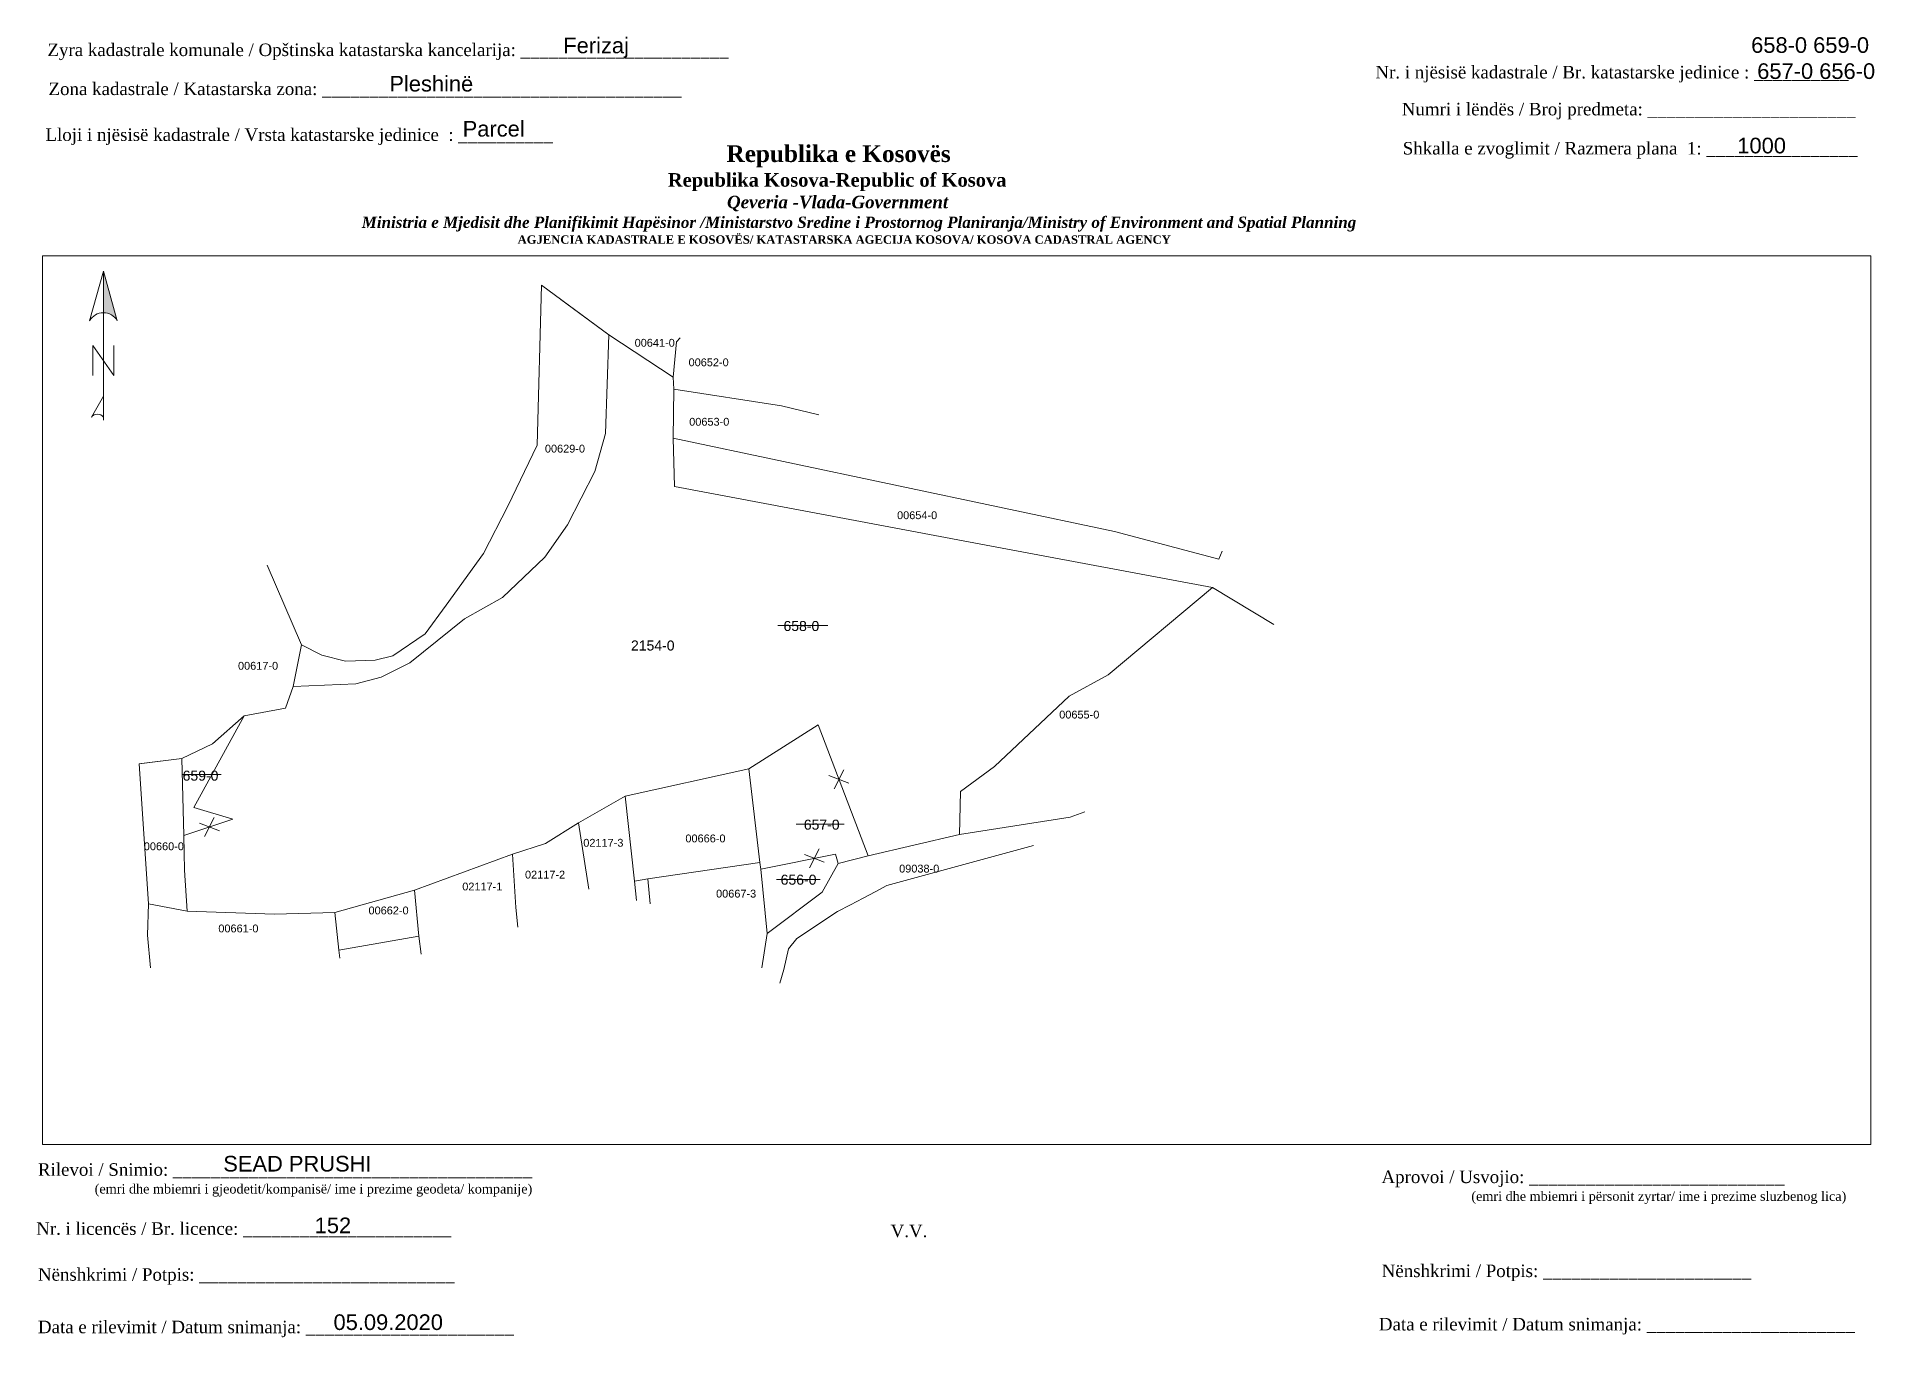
# Paper-space layout '658' of a CAD drawing. Header units: metres, sheet in millimetres. Extents: x 0 to 294, y 0 to 208.
# The model-space entities are those that its viewports show. They can reach past a viewport. Long polylines and large blocks are cut down to what shows.
import ezdxf
from ezdxf.enums import TextEntityAlignment as Align

# ---------------------------------------------------------------- set-up
doc = ezdxf.new("R2010")
doc.units = ezdxf.units.M
doc.layers.get('0').update_dxf_attribs({"lineweight": 0})
for name, color, linetype, lineweight in [('Korniza e jashtme', 7, 'Continuous', 0), ('Korniza e jashtme txt', 7, 'Continuous', 0), ('nr parc fqinj', 8, 'Continuous', 0), ('Nr Parceles Baze', 7, 'Continuous', 0), ('nr te ri bashkimi', 1, 'Continuous', 0), ('parc fqinje', 8, 'Continuous', 0), ('parc re  poligon', 1, 'Continuous', 0), ('Parcela Baze', 7, 'Continuous', 0)]:
    doc.layers.add(name, color=color, linetype=linetype, lineweight=lineweight)
doc.styles.get("Standard").update_dxf_attribs({"font": 'arial.ttf'})

# ---------------------------------------------------------------- blocks, each defined once
blk = doc.blocks.new('*U54')
at = {"linetype": 'ByBlock', "lineweight": -2}
blk.add_hatch(color=0, dxfattribs=at).paths.add_polyline_path([(0, 562), (0, 301, -0.269143), (87, 250)])
at = {"color": 0, "linetype": 'ByBlock', "lineweight": -2}
for points in [[(87, 250, 0.580323), (-87, 250), (0, 562), (87, 250), (0, 562), (0, 300)], [(0, -356, 0.5), (-75, -356), (0, -225)]]:
    blk.add_lwpolyline(points, format="xyb", dxfattribs=at)
for points in [[(0, -375), (0, 562)], [(-66, -94), (-66, 94), (66, -94), (66, 94)]]:
    blk.add_lwpolyline(points, dxfattribs=at)
blk = doc.blocks.new('ACMAP_ANN_TEMPLATE_PIN-SUN')
blk.add_attdef('PIN', text='', height=2).set_placement((366708.21, 310584.18), align=Align.MIDDLE)

msp = doc.modelspace()

# ---------------------------------------------------------------- linework, layer by layer
at = {"layer": 'parc fqinje'}
for points in [[(7509346.13, 4689774.19), (7509348.83, 4689787.43), (7509355.32, 4689784.2), (7509362.89, 4689782.29), (7509372.36, 4689782.57), (7509378.03, 4689783.92), (7509388.31, 4689790.95), (7509395.07, 4689800.15), (7509406.96, 4689816.65), (7509414.78, 4689831.75), (7509424.09, 4689851.2), (7509425.44, 4689902.37), (7509447.03, 4689886.44), (7509445.97, 4689854.98), (7509442.47, 4689842.85), (7509433.82, 4689825.8), (7509426.52, 4689815.52), (7509413, 4689802.54), (7509400.87, 4689795.81), (7509383.44, 4689781.75), (7509374.25, 4689777.16), (7509366.14, 4689775), (7509346.13, 4689774.19)], [(7509299.91, 4689704.7), (7509296.93, 4689749.47), (7509310.56, 4689751.17), (7509311.21, 4689726.61), (7509311.48, 4689715.48), (7509312.25, 4689702.45), (7509299.91, 4689704.7)], [(7509491.74, 4689747.86), (7509495.22, 4689717.96), (7509459.47, 4689712.78), (7509455.22, 4689711.96), (7509452.16, 4689739.09), (7509491.74, 4689747.86)], [(7509359.46, 4689701.95), (7509384.95, 4689709.11), (7509386.29, 4689694.44), (7509360.78, 4689689.92), (7509359.46, 4689701.95)]]:
    msp.add_lwpolyline(points, close=True, dxfattribs=at)
for points in [[(7509469.82, 4689885.49), (7509468.66, 4689884.27), (7509467.58, 4689872.91), (7509447.03, 4689886.44), (7509431.71, 4689897.75)], [(7509514.07, 4689860.97), (7509502.17, 4689863.84), (7509467.78, 4689869.14), (7509467.58, 4689872.91), (7509468.66, 4689884.27), (7509469.82, 4689885.49)], [(7509659.39, 4689793.92), (7509639.85, 4689805.79), (7509570.9, 4689818.63), (7509467.98, 4689838), (7509467.58, 4689853.47), (7509608.53, 4689823.7), (7509641.85, 4689814.86), (7509642.97, 4689817.42)], [(7509337.89, 4689812.93), (7509348.83, 4689787.43), (7509346.13, 4689774.19), (7509343.74, 4689767.29), (7509330.46, 4689764.85), (7509320.36, 4689755.86), (7509310.56, 4689751.17), (7509297.72, 4689749.57)], [(7509599.05, 4689734.13), (7509594.38, 4689732.39), (7509559.01, 4689726.86), (7509559.38, 4689740.62), (7509570.22, 4689748.65), (7509594.09, 4689771.11), (7509606.54, 4689777.94), (7509639.85, 4689805.79), (7509659.39, 4689793.92)], [(7509440.61, 4689709.44), (7509437.35, 4689730.57), (7509452.16, 4689739.09), (7509455.22, 4689711.96), (7509455.8, 4689705.81)], [(7509417.96, 4689697.29), (7509417.31, 4689703.59), (7509416.2, 4689720.57), (7509426.76, 4689724.04), (7509437.35, 4689730.57), (7509440.61, 4689709.44)], [(7509495.84, 4689684.29), (7509497.54, 4689695.26), (7509515.1, 4689708.48), (7509520.24, 4689717.67), (7509529.81, 4689720.1), (7509559.01, 4689726.86), (7509594.38, 4689732.39), (7509599.05, 4689734.13)], [(7509387, 4689688.68), (7509386.29, 4689694.44), (7509384.95, 4689709.11), (7509416.2, 4689720.57), (7509417.31, 4689703.59), (7509417.96, 4689697.29)], [(7509582.63, 4689723.41), (7509535.84, 4689710.61), (7509532.03, 4689708.6), (7509528.19, 4689706.57), (7509524.15, 4689704.43), (7509520.08, 4689702.28), (7509507.1, 4689693.63), (7509504.4, 4689690.38), (7509502.95, 4689683.79), (7509501.61, 4689679.45)], [(7509460.21, 4689704.76), (7509459.47, 4689712.78), (7509495.22, 4689717.96), (7509495.55, 4689715.81), (7509497.54, 4689695.26), (7509495.84, 4689684.29)], [(7509300.54, 4689684.34), (7509299.59, 4689694.78), (7509299.91, 4689704.7), (7509312.25, 4689702.45), (7509340.21, 4689701.4), (7509359.46, 4689701.95), (7509360.78, 4689689.92), (7509361.06, 4689687.38)]]:
    msp.add_lwpolyline(points, dxfattribs=at)
at = {"layer": 'parc re  poligon'}
msp.add_lwpolyline([(7509495.55, 4689715.81), (7509495.22, 4689717.96), (7509491.74, 4689747.86), (7509452.16, 4689739.09), (7509437.35, 4689730.57), (7509426.76, 4689724.04), (7509416.2, 4689720.57), (7509384.95, 4689709.11), (7509359.46, 4689701.95), (7509340.21, 4689701.4), (7509312.25, 4689702.45), (7509311.48, 4689715.48), (7509311.21, 4689726.61), (7509310.56, 4689751.17), (7509320.36, 4689755.86), (7509330.46, 4689764.85), (7509343.74, 4689767.29), (7509346.13, 4689774.19), (7509366.14, 4689775), (7509374.25, 4689777.16), (7509383.44, 4689781.75), (7509400.87, 4689795.81), (7509413, 4689802.54), (7509426.52, 4689815.52), (7509433.82, 4689825.8), (7509442.47, 4689842.85), (7509445.97, 4689854.98), (7509447.03, 4689886.44), (7509467.58, 4689872.91), (7509467.78, 4689869.14), (7509467.58, 4689853.47), (7509467.98, 4689838), (7509570.9, 4689818.63), (7509639.85, 4689805.79), (7509606.54, 4689777.94), (7509594.09, 4689771.11), (7509570.22, 4689748.65), (7509559.38, 4689740.62), (7509559.01, 4689726.86), (7509529.81, 4689720.1), (7509520.24, 4689717.67), (7509515.1, 4689708.48), (7509497.54, 4689695.26)], close=True, dxfattribs=at)
at = {"layer": 'parc re  poligon', "flags": 128}
for points in [[(7509501.01, 4689793.65), (7509516.98, 4689793.65)], [(7509310.88, 4689746.02), (7509323.2, 4689746.02)], [(7509523.68, 4689743.25), (7509517.3, 4689745.7)], [(7509518.93, 4689741.44), (7509522.05, 4689747.51)], [(7509322.6, 4689728.07), (7509316.23, 4689730.52)], [(7509317.85, 4689726.26), (7509320.97, 4689732.33)], [(7509506.89, 4689730.25), (7509522.12, 4689730.25)], [(7509515.82, 4689718.05), (7509509.45, 4689720.5)], [(7509511.08, 4689716.24), (7509514.19, 4689722.31)], [(7509500.54, 4689712.48), (7509514.47, 4689712.48)]]:
    msp.add_lwpolyline(points, dxfattribs=at)
at = {"layer": 'Parcela Baze'}
for points in [[(7509311.21, 4689726.61), (7509326.93, 4689731.76), (7509314.46, 4689735.56), (7509330.46, 4689764.85), (7509343.74, 4689767.29), (7509346.13, 4689774.19), (7509366.14, 4689775), (7509374.25, 4689777.16), (7509383.44, 4689781.75), (7509400.87, 4689795.81), (7509413, 4689802.54), (7509426.52, 4689815.52), (7509433.82, 4689825.8), (7509442.47, 4689842.85), (7509445.97, 4689854.98), (7509447.03, 4689886.44), (7509467.58, 4689872.91), (7509467.78, 4689869.14), (7509467.58, 4689853.47), (7509467.98, 4689838), (7509570.9, 4689818.63), (7509639.85, 4689805.79), (7509606.54, 4689777.94), (7509594.09, 4689771.11), (7509570.22, 4689748.65), (7509559.38, 4689740.62), (7509559.01, 4689726.86), (7509529.81, 4689720.1), (7509513.82, 4689761.92), (7509491.74, 4689747.86), (7509452.16, 4689739.09), (7509437.35, 4689730.57), (7509426.76, 4689724.04), (7509416.2, 4689720.57), (7509384.95, 4689709.11), (7509359.46, 4689701.95), (7509340.21, 4689701.4), (7509312.25, 4689702.45), (7509311.48, 4689715.48), (7509311.21, 4689726.61)], [(7509320.36, 4689755.86), (7509330.46, 4689764.85), (7509314.46, 4689735.56), (7509326.93, 4689731.76), (7509311.21, 4689726.61), (7509310.56, 4689751.17), (7509320.36, 4689755.86)], [(7509520.24, 4689717.67), (7509519.43, 4689720.65), (7509495.55, 4689715.81), (7509495.22, 4689717.96), (7509491.74, 4689747.86), (7509513.82, 4689761.92), (7509529.81, 4689720.1), (7509520.24, 4689717.67)], [(7509515.1, 4689708.48), (7509497.54, 4689695.26), (7509495.55, 4689715.81), (7509519.43, 4689720.65), (7509520.24, 4689717.67), (7509515.1, 4689708.48)]]:
    msp.add_lwpolyline(points, dxfattribs=at)

# ---------------------------------------------------------------- block references
at = {"layer": 'nr parc fqinj'}
ref = msp.add_blockref('ACMAP_ANN_TEMPLATE_PIN-SUN', (7142753.44, 4379299.75), dxfattribs=at)
ref.add_attrib('PIN', '00641-0', dxfattribs={"layer": '0', "height": 2.5}).set_placement((7509461.65, 4689883.94), align=Align.MIDDLE)
ref = msp.add_blockref('ACMAP_ANN_TEMPLATE_PIN-SUN', (7142770.67, 4379293.52), dxfattribs=at)
ref.add_attrib('PIN', '00652-0', dxfattribs={"layer": '0', "height": 2.5}).set_placement((7509478.88, 4689877.7), align=Align.MIDDLE)
ref = msp.add_blockref('ACMAP_ANN_TEMPLATE_PIN-SUN', (7142770.87, 4379274.53), dxfattribs=at)
ref.add_attrib('PIN', '00653-0', dxfattribs={"layer": '0', "height": 2.5}).set_placement((7509479.08, 4689858.72), align=Align.MIDDLE)
ref = msp.add_blockref('ACMAP_ANN_TEMPLATE_PIN-SUN', (7142724.77, 4379265.94), dxfattribs=at)
ref.add_attrib('PIN', '00629-0', dxfattribs={"layer": '0', "height": 2.5}).set_placement((7509432.98, 4689850.13), align=Align.MIDDLE)
ref = msp.add_blockref('ACMAP_ANN_TEMPLATE_PIN-SUN', (7142837.28, 4379244.68), dxfattribs=at)
ref.add_attrib('PIN', '00654-0', dxfattribs={"layer": '0', "height": 2.5}).set_placement((7509545.48, 4689828.87), align=Align.MIDDLE)
ref = msp.add_blockref('ACMAP_ANN_TEMPLATE_PIN-SUN', (7142626.74, 4379196.6), dxfattribs=at)
ref.add_attrib('PIN', '00617-0', dxfattribs={"layer": '0', "height": 2.5}).set_placement((7509334.94, 4689780.78), align=Align.MIDDLE)
ref = msp.add_blockref('ACMAP_ANN_TEMPLATE_PIN-SUN', (7142889.07, 4379181.01), dxfattribs=at)
ref.add_attrib('PIN', '00655-0', dxfattribs={"layer": '0', "height": 2.5}).set_placement((7509597.28, 4689765.19), align=Align.MIDDLE)
ref = msp.add_blockref('ACMAP_ANN_TEMPLATE_PIN-SUN', (7142596.64, 4379138.95), dxfattribs=at)
ref.add_attrib('PIN', '00660-0', dxfattribs={"layer": '0', "height": 2.5}).set_placement((7509304.85, 4689723.13), align=Align.MIDDLE)
ref = msp.add_blockref('ACMAP_ANN_TEMPLATE_PIN-SUN', (7142737.03, 4379140.07), dxfattribs=at)
ref.add_attrib('PIN', '02117-3', dxfattribs={"layer": '0', "height": 2.5}).set_placement((7509445.24, 4689724.25), align=Align.MIDDLE)
ref = msp.add_blockref('ACMAP_ANN_TEMPLATE_PIN-SUN', (7142769.66, 4379141.46), dxfattribs=at)
ref.add_attrib('PIN', '00666-0', dxfattribs={"layer": '0', "height": 2.5}).set_placement((7509477.86, 4689725.64), align=Align.MIDDLE)
ref = msp.add_blockref('ACMAP_ANN_TEMPLATE_PIN-SUN', (7142718.42, 4379129.9), dxfattribs=at)
ref.add_attrib('PIN', '02117-2', dxfattribs={"layer": '0', "height": 2.5}).set_placement((7509426.62, 4689714.08), align=Align.MIDDLE)
ref = msp.add_blockref('ACMAP_ANN_TEMPLATE_PIN-SUN', (7142837.94, 4379131.82), dxfattribs=at)
ref.add_attrib('PIN', '09038-0', dxfattribs={"layer": '0', "height": 2.5}).set_placement((7509546.15, 4689716), align=Align.MIDDLE)
ref = msp.add_blockref('ACMAP_ANN_TEMPLATE_PIN-SUN', (7142698.38, 4379126.11), dxfattribs=at)
ref.add_attrib('PIN', '02117-1', dxfattribs={"layer": '0', "height": 2.5}).set_placement((7509406.58, 4689710.29), align=Align.MIDDLE)
ref = msp.add_blockref('ACMAP_ANN_TEMPLATE_PIN-SUN', (7142779.45, 4379123.83), dxfattribs=at)
ref.add_attrib('PIN', '00667-3', dxfattribs={"layer": '0', "height": 2.5}).set_placement((7509487.66, 4689708.01), align=Align.MIDDLE)
ref = msp.add_blockref('ACMAP_ANN_TEMPLATE_PIN-SUN', (7142668.42, 4379118.45), dxfattribs=at)
ref.add_attrib('PIN', '00662-0', dxfattribs={"layer": '0', "height": 2.5}).set_placement((7509376.63, 4689702.64), align=Align.MIDDLE)
ref = msp.add_blockref('ACMAP_ANN_TEMPLATE_PIN-SUN', (7142620.45, 4379112.7), dxfattribs=at)
ref.add_attrib('PIN', '00661-0', dxfattribs={"layer": '0', "height": 2.5}).set_placement((7509328.66, 4689696.89), align=Align.MIDDLE)

# ---------------------------------------------------------------- texts
at = {"layer": 'Nr Parceles Baze'}
for s, p in [('658-0', (7509502.79, 4689791.89)), ('659-0', (7509310.84, 4689744.09)), ('657-0', (7509509.28, 4689728.44)), ('656-0', (7509501.88, 4689710.86))]:
    msp.add_text(s, height=3.2, dxfattribs=at).set_placement(p)
at = {"layer": 'nr te ri bashkimi'}
msp.add_text('2154-0', height=3.2, dxfattribs=at).set_placement((7509454.07, 4689785.66))

psp = doc.layouts.new('658')

# ---------------------------------------------------------------- block references
at = {"xscale": 0.0254, "yscale": 0.0254, "zscale": 0.0254}
psp.add_blockref('*U54', (10.82, 156.27), dxfattribs=at)

# ---------------------------------------------------------------- texts
at = {"layer": 'Korniza e jashtme txt'}
for s, insert, char_height, width, attachment_point in [('{\\fTimes New Roman|b0|i0|c0|p18; Zyra kadastrale komunale / Opštinska katastarska kancelarija: ______________________}', (1.13, 206.89), 2, 114.6874, 1), ('Ferizaj', (84.28, 207.84), 2.5, 19.3474, 1), ('658-0 659-0\\P 657-0 656-0', (274.01, 207.9), 2.5, 59.3518, 1), ('{\\fTimes New Roman|b0|i0|c0|p18;Nr. i njësisë kadastrale / Br. katastarske jedinice : __________}', (213.99, 203.32), 2, 98.5379, 1), ('{\\fTimes New Roman|b0|i0|c0|p18; Zona kadastrale / Katastarska zona: ______________________________________}', (1.3, 200.66), 2, 101.8807, 1), ('Pleshinë', (56.5, 201.73), 2.5, 40.037, 1), ('{\\fTimes New Roman|b0|i0|c0|p18; Numri i lëndës / Broj predmeta: ______________________}', (217.45, 197.42), 2, 83.344, 1), ('{\\fArial|b0|i0|c0|p34;Parcel}', (68.21, 194.53), 2.5, 14.2476, 1), ('{\\fTimes New Roman|b0|i0|c0|p18; Lloji i njësisë kadastrale / Vrsta katastarske jedinice  : __________ }', (0.82, 193.34), 2, 108.0893, 1), ('\\pi77.297;{\\fBook Antiqua|b1|i0|c0|p18;\\H1.333x;Republika e Kosovës\\fTimes New Roman|b1|i0|c0|p18;\\P\\pi67.927;\\fBook Antiqua|b1|i0|c0|p18;\\H0.8125x;Republika Kosova-Republic of Kosova\\fTimes New Roman|b1|i0|c0|p18;\\P\\pi77.378;\\fBook Antiqua|b1|i1|c0|p18;\\H0.9233x;Qeveria -Vlada-Government \\P\\pi13.032,l6,t23.033;\\fTimes New Roman|b1|i1|c0|p18;\\H0.9x;Ministria e Mjedisit dhe Planifikimit Hapësinor /Ministarstvo Sredine i Prostornog Planiranja/Ministry of Environment and Spatial Planning\\P\\pi43.931,l0,tz;\\fBook Antiqua|b1|i0|c0|p18;\\H0.7406x;AGJENCIA KADASTRALE E KOSOVËS/ KATASTARSKA AGECIJA KOSOVA/ KOSOVA CADASTRAL AGENCY}', (33.05, 190.64), 2, 191.8237, 1), ('{\\fTimes New Roman|b0|i0|c0|p18; Shkalla e zvoglimit / Razmera plana  1: ________________}', (217.61, 191.17), 2, 98.5379, 1), ('1000', (271.8, 191.85), 2.5, 19.3474, 1), ('{\\fTimes New Roman|b0|i0|c0|p18; Rilevoi / Snimio: ______________________________________\\P             \\H0.75x;(emri dhe mbiemri i gjeodetit/kompanisë/ ime i prezime geodeta/ kompanije)}', (-0.39, 28.08), 2, 87.3883, 1), ('SEAD PRUSHI', (29.97, 29.26), 2.5, 35.1364, 1), ('{\\fTimes New Roman|b0|i0|c0|p18; Aprovoi / Usvojio: ___________________________\\P                    \\H0.75x;(emri dhe mbiemri i përsonit zyrtar/ ime i prezime sluzbenog lica)}', (214.21, 26.91), 2, 83.344, 1), ('{\\fTimes New Roman|b0|i0|c0|p18; Nr. i licencës / Br. licence: ______________________\\P                                }', (-0.67, 18.65), 2, 83.344, 1), ('152', (44.57, 19.41), 2.5, 5.2174, 1), ('{\\fTimes New Roman|b0|i0|c0|p18;V.V.                                 }', (136.56, 18.27), 2, 9.4297, 1), ('{\\fTimes New Roman|b0|i0|c0|p18; Nënshkrimi / Potpis: ______________________\\P                                 }', (273.99, 11.9), 2, 83.344, 3), ('{\\fTimes New Roman|b0|i0|c0|p18; Nënshkrimi / Potpis: ___________________________\\P                                 }', (-0.39, 11.32), 2, 83.344, 1), ('{\\fTimes New Roman|b0|i0|c0|p18; Data e rilevimit / Datum snimanja: ______________________\\P                                 }', (-0.39, 2.94), 2, 83.344, 1), ('05.09.2020', (47.58, 3.95), 2.5, 19.3474, 1), ('{\\fTimes New Roman|b0|i0|c0|p18; Data e rilevimit / Datum snimanja: ______________________\\P                                 }', (290.56, 3.38), 2, 83.344, 3)]:
    psp.add_mtext(s, dxfattribs=dict(at, insert=insert, char_height=char_height, width=width, attachment_point=attachment_point))

# ---------------------------------------------------------------- viewports
at = {"layer": 'Korniza e jashtme', "view_target_point": (7499131.1, 4689980.52), "view_twist_angle": 360}
psp.add_viewport(center=(147.1, 102.05), size=(292.01, 141.9205), view_center_point=(10426.99, -210.68), view_height=283.841, dxfattribs=at)

doc.saveas('drawing.dxf')
